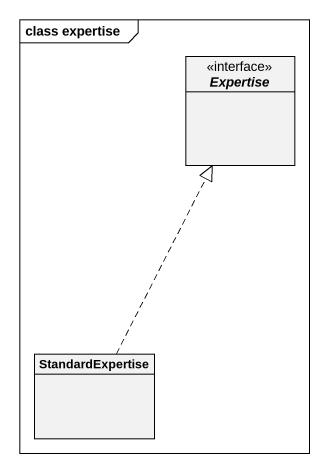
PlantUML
@startuml
mainframe class expertise
hide circle
hide empty members
interface Expertise
class StandardExpertise
StandardExpertise .up.|> Expertise
@enduml
